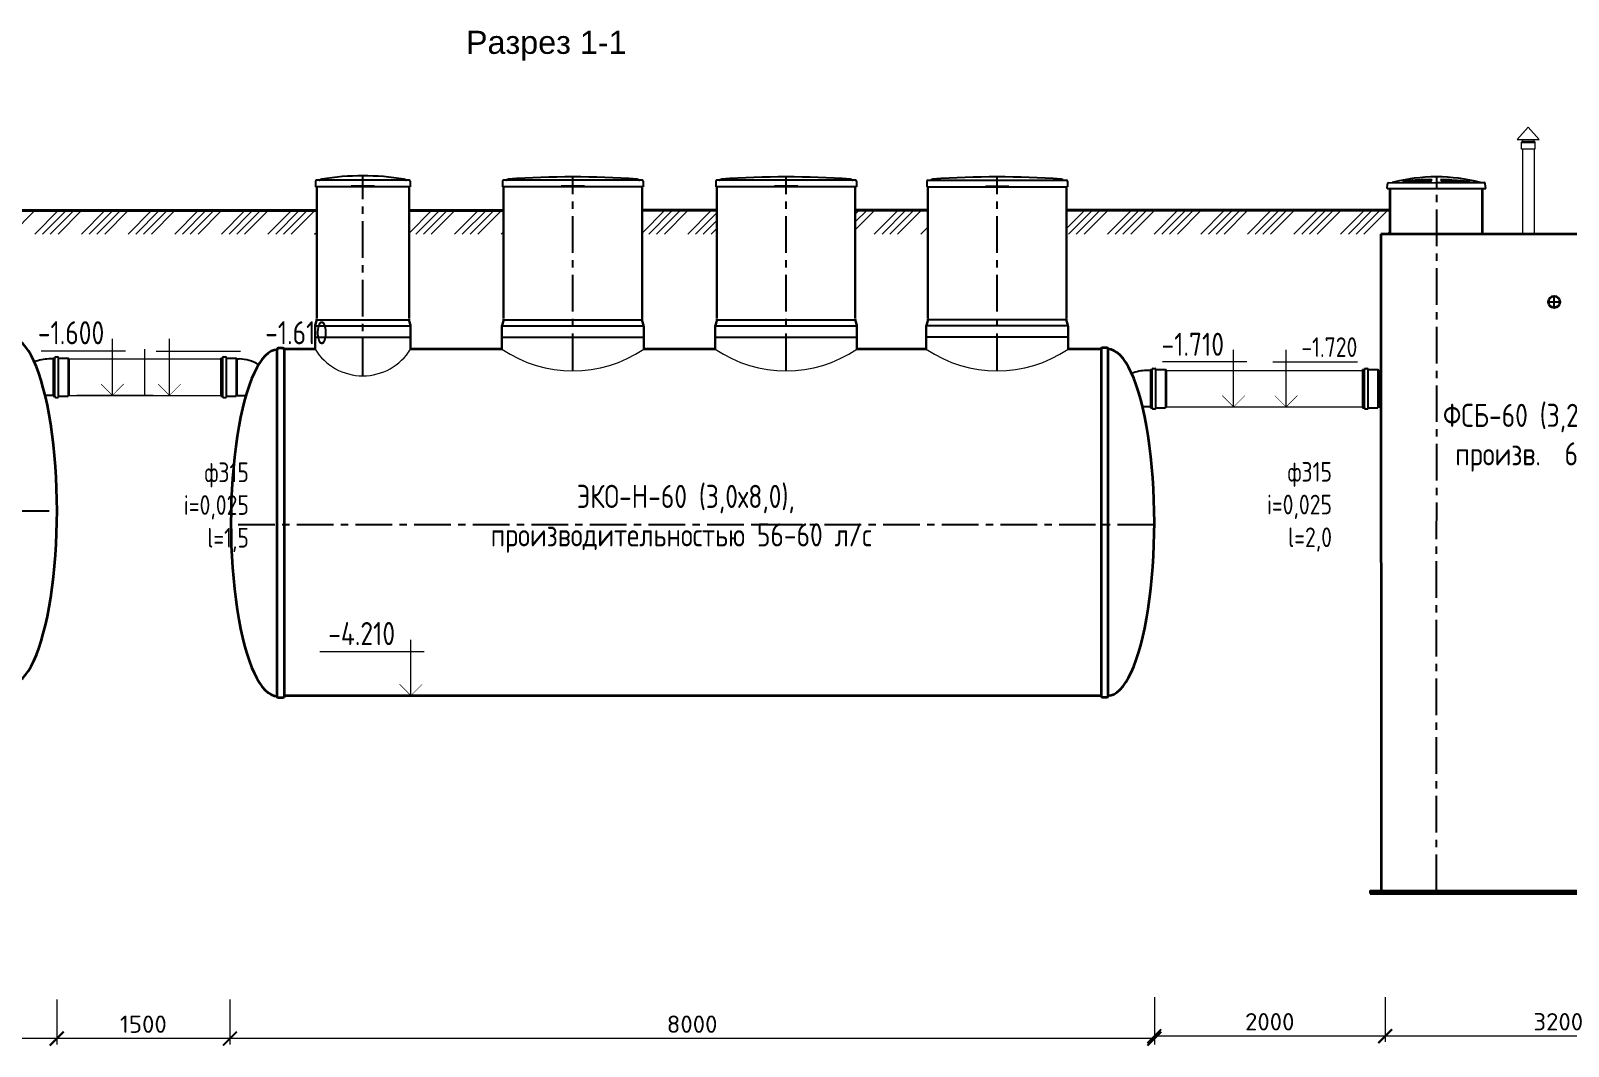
# Model space of a CAD drawing. Header units: millimetres. Extents: x 20530103 to 31271019, y 32092698 to 33532929.
# Drawn here: x 26707854 to 26721175, y 33090783 to 33099578 of the extents above; entities that cross this region are included whole.
import ezdxf

# ---------------------------------------------------------------- set-up
doc = ezdxf.new("R2010")
doc.units = ezdxf.units.MM
doc.linetypes.add('осевая', pattern=[50.8, 31.75, -6.35, 6.35, -6.35])
doc.layers.add('Mitat', color=1, linetype='Continuous')
doc.layers.add('Системный слой', color=7, linetype='Continuous')
doc.layers.add('эколайн', color=7, linetype='Continuous', lineweight=30)
doc.styles.add('ARTEM Arial', font='simplex.shx')
doc.styles.add('GOST 2.304', font='GOST.TTF')
doc.dimstyles.new('ARTEM', dxfattribs={"dimtxt": 70, "dimasz": 50, "dimexe": 35, "dimexo": 15, "dimgap": 10, "dimtad": 1, "dimdec": 0, "dimtxsty": 'ARTEM Arial', "dimcen": 2.5, "dimclrd": 7, "dimclre": 7, "dimclrt": 7, "dimadec": 0, "dimazin": 0, "dimtfac": 1, "dimtdec": 0, "dimtmove": 0, "dimatfit": 3, "dimfxl": 1, "dimlwd": 15, "dimlwe": 15, "dimarcsym": 0})

# ---------------------------------------------------------------- blocks, each defined once
blk = doc.blocks.new('_ArchTick')
at = {"color": 0, "linetype": 'ByBlock', "const_width": 0.15}
blk.add_lwpolyline([(-0.5, -0.5), (0.5, 0.5)], dxfattribs=at)
blk = doc.blocks.new('*D141')
at = {"color": 7, "lineweight": 15, "transparency": 16777216}
for p, q in [((26700079, 33091185), (26700079, 33090799)), ((26708079, 33091172), (26708079, 33090799)), ((26708079, 33090849), (26700079, 33090849))]:
    blk.add_line(p, q, dxfattribs=at)
at = {"color": 7, "lineweight": 15, "transparency": 16777216, "xscale": 120, "yscale": 120, "zscale": 120, "rotation": 180}
blk.add_blockref('_ArchTick', (26700079, 33090849), dxfattribs=at)
at = {"color": 7, "lineweight": 15, "transparency": 16777216, "xscale": 120, "yscale": 120, "zscale": 120}
blk.add_blockref('_ArchTick', (26708079, 33090849), dxfattribs=at)
at = {"color": 7, "lineweight": 20, "transparency": 16777216, "insert": (26704079, 33090974), "char_height": 150, "attachment_point": 5, "style": 'ARTEM Arial'}
blk.add_mtext('8000', dxfattribs=at)
blk = doc.blocks.new('*D142')
at = {"color": 7, "lineweight": 15, "transparency": 16777216}
for p, q in [((26708079, 33091187), (26708079, 33090799)), ((26709579, 33091187), (26709579, 33090799)), ((26709579, 33090849), (26708079, 33090849))]:
    blk.add_line(p, q, dxfattribs=at)
at = {"color": 7, "lineweight": 15, "transparency": 16777216, "xscale": 120, "yscale": 120, "zscale": 120, "rotation": 180}
blk.add_blockref('_ArchTick', (26708079, 33090849), dxfattribs=at)
at = {"color": 7, "lineweight": 15, "transparency": 16777216, "xscale": 120, "yscale": 120, "zscale": 120}
blk.add_blockref('_ArchTick', (26709579, 33090849), dxfattribs=at)
at = {"color": 7, "lineweight": 20, "transparency": 16777216, "insert": (26708829, 33090974), "char_height": 150, "attachment_point": 5, "style": 'ARTEM Arial'}
blk.add_mtext('1500', dxfattribs=at)
blk = doc.blocks.new('*D143')
at = {"color": 7, "lineweight": 15, "transparency": 16777216}
for p, q in [((26719589, 33091207), (26719589, 33090820)), ((26722589, 33091207), (26722589, 33090820)), ((26722589, 33090870), (26719589, 33090870))]:
    blk.add_line(p, q, dxfattribs=at)
at = {"color": 7, "lineweight": 15, "transparency": 16777216, "xscale": 120, "yscale": 120, "zscale": 120, "rotation": 180}
blk.add_blockref('_ArchTick', (26719589, 33090870), dxfattribs=at)
at = {"color": 7, "lineweight": 15, "transparency": 16777216, "xscale": 120, "yscale": 120, "zscale": 120}
blk.add_blockref('_ArchTick', (26722589, 33090870), dxfattribs=at)
at = {"color": 7, "lineweight": 20, "transparency": 16777216, "insert": (26721089, 33090995), "char_height": 150, "attachment_point": 5, "style": 'ARTEM Arial'}
blk.add_mtext('3200', dxfattribs=at)
blk = doc.blocks.new('*D144')
at = {"color": 7, "lineweight": 15, "transparency": 16777216}
for p, q in [((26717589, 33091207), (26717589, 33090820)), ((26719589, 33091207), (26719589, 33090820)), ((26719589, 33090870), (26717589, 33090870))]:
    blk.add_line(p, q, dxfattribs=at)
at = {"color": 7, "lineweight": 15, "transparency": 16777216, "xscale": 120, "yscale": 120, "zscale": 120, "rotation": 180}
blk.add_blockref('_ArchTick', (26717589, 33090870), dxfattribs=at)
at = {"color": 7, "lineweight": 15, "transparency": 16777216, "xscale": 120, "yscale": 120, "zscale": 120}
blk.add_blockref('_ArchTick', (26719589, 33090870), dxfattribs=at)
at = {"color": 7, "lineweight": 20, "transparency": 16777216, "insert": (26718589, 33090995), "char_height": 150, "attachment_point": 5, "style": 'ARTEM Arial'}
blk.add_mtext('2000', dxfattribs=at)
blk = doc.blocks.new('*D162')
at = {"color": 7, "lineweight": 15, "transparency": 16777216}
for p, q in [((26709579, 33091172), (26709579, 33090799)), ((26717589, 33091192), (26717589, 33090799)), ((26717589, 33090849), (26709579, 33090849))]:
    blk.add_line(p, q, dxfattribs=at)
at = {"color": 7, "lineweight": 15, "transparency": 16777216, "xscale": 120, "yscale": 120, "zscale": 120, "rotation": 180}
blk.add_blockref('_ArchTick', (26709579, 33090849), dxfattribs=at)
at = {"color": 7, "lineweight": 15, "transparency": 16777216, "xscale": 120, "yscale": 120, "zscale": 120}
blk.add_blockref('_ArchTick', (26717589, 33090849), dxfattribs=at)
at = {"color": 7, "lineweight": 20, "transparency": 16777216, "insert": (26713584, 33090974), "char_height": 150, "attachment_point": 5, "style": 'ARTEM Arial'}
blk.add_mtext('8000', dxfattribs=at)

msp = doc.modelspace()

# ---------------------------------------------------------------- linework, layer by layer
at = {"lineweight": 20}
for p, q in [((26720828.9309, 33098744.4615), (26720733.8398, 33098636.8848)), ((26720924.022, 33098636.8848), (26720828.9309, 33098744.4615)), ((26720733.8398, 33098636.8848), (26720778.9309, 33098636.8848)), ((26720733.8398, 33098636.8848), (26720924.022, 33098636.8848)), ((26720771.2309, 33098551.9862), (26720771.2309, 33098614.1483)), ((26720886.6309, 33098551.9862), (26720771.2309, 33098551.9862)), ((26720778.9309, 33098551.9862), (26720778.8708, 33097816.81)), ((26720778.9309, 33098618.5938), (26720778.9309, 33098636.8848)), ((26720878.9309, 33098618.5938), (26720878.9309, 33098636.8848)), ((26720878.9309, 33098636.8848), (26720924.022, 33098636.8848)), ((26720878.9309, 33098551.9862), (26720878.9309, 33097816.7977)), ((26720886.6309, 33098614.1483), (26720886.6309, 33098551.9862)), ((26707686.3959, 33097816.6726), (26707889.8761, 33098020.1528)), ((26707888.4514, 33097816.6726), (26708091.9316, 33098020.1528)), ((26707955.8034, 33097816.6726), (26708159.2836, 33098020.1528)), ((26708023.1553, 33097816.6726), (26708226.6355, 33098020.1528)), ((26708090.5074, 33097816.6726), (26708293.9876, 33098020.1528)), ((26708292.5629, 33097816.6726), (26708496.0432, 33098020.1528)), ((26708359.9149, 33097816.6726), (26708563.3951, 33098020.1528)), ((26708427.2668, 33097816.6726), (26708630.7471, 33098020.1528)), ((26708494.6189, 33097816.6726), (26708698.0992, 33098020.1528)), ((26708696.6745, 33097816.6726), (26708900.1547, 33098020.1528)), ((26708764.0264, 33097816.6726), (26708967.5066, 33098020.1528)), ((26708831.3784, 33097816.6726), (26709034.8586, 33098020.1528)), ((26708898.7305, 33097816.6726), (26709102.2107, 33098020.1528)), ((26709100.786, 33097816.6726), (26709304.2662, 33098020.1528)), ((26709168.1379, 33097816.6726), (26709371.6182, 33098020.1528)), ((26709235.4899, 33097816.6726), (26709438.9701, 33098020.1528)), ((26709302.842, 33097816.6726), (26709506.3222, 33098020.1528)), ((26709504.8975, 33097816.6726), (26709708.3777, 33098020.1528)), ((26709572.2495, 33097816.6726), (26709775.7297, 33098020.1528)), ((26709639.6014, 33097816.6726), (26709843.0816, 33098020.1528)), ((26709706.9535, 33097816.6726), (26709910.4337, 33098020.1528)), ((26709909.009, 33097816.6726), (26710112.4893, 33098020.1528)), ((26709976.361, 33097816.6726), (26710179.8412, 33098020.1528)), ((26710043.7129, 33097816.6726), (26710247.1932, 33098020.1528)), ((26710111.065, 33097816.6726), (26710314.5453, 33098020.1528)), ((26711131.0207, 33097826.3497), (26711327.0444, 33098022.3734)), ((26711188.6956, 33097816.6726), (26711394.3964, 33098022.3734)), ((26711256.0475, 33097816.6726), (26711461.7483, 33098022.3734)), ((26711323.3996, 33097816.6726), (26711529.1004, 33098022.3734)), ((26711525.4551, 33097816.6726), (26711731.1559, 33098022.3734)), ((26711592.8071, 33097816.6726), (26711798.5079, 33098022.3734)), ((26711660.159, 33097816.6726), (26711865.8598, 33098022.3734)), ((26711727.5111, 33097816.6726), (26711933.2119, 33098022.3734)), ((26713150.3574, 33097825.1287), (26713347.9904, 33098022.7617)), ((26713209.2532, 33097816.6726), (26713415.3423, 33098022.7617)), ((26713276.6051, 33097816.6726), (26713482.6943, 33098022.7617)), ((26713343.9572, 33097816.6726), (26713550.0464, 33098022.7617)), ((26713546.0128, 33097816.6726), (26713752.1019, 33098022.7617)), ((26713613.3647, 33097816.6726), (26713798.162, 33098001.4699)), ((26714998.1621, 33097854.4313), (26715166.8803, 33098023.1495)), ((26714998.1622, 33097921.7836), (26715099.5152, 33098023.1366)), ((26714998.1624, 33097989.1357), (26715032.1503, 33098023.1236)), ((26715162.4589, 33097816.6726), (26715368.9747, 33098023.1884)), ((26715229.8108, 33097816.6726), (26715436.3396, 33098023.2014)), ((26715297.1628, 33097816.6726), (26715503.7045, 33098023.2143)), ((26715364.5149, 33097816.6726), (26715571.0695, 33098023.2273)), ((26716826.9777, 33097864.7454), (26716985.7012, 33098023.4688)), ((26716845.7089, 33097816.1246), (26717053.0531, 33098023.4688)), ((26716913.0608, 33097816.1246), (26717120.4051, 33098023.4688)), ((26716980.4129, 33097816.1246), (26717187.7572, 33098023.4688)), ((26717182.4684, 33097816.1246), (26717389.8127, 33098023.4688)), ((26717249.8204, 33097816.1246), (26717457.1646, 33098023.4688)), ((26717317.1723, 33097816.1246), (26717524.5166, 33098023.4688)), ((26717384.5244, 33097816.1246), (26717591.8687, 33098023.4688)), ((26717586.58, 33097816.1246), (26717793.9242, 33098023.4688)), ((26717653.9319, 33097816.1246), (26717861.2762, 33098023.4688)), ((26717721.2839, 33097816.1246), (26717928.6281, 33098023.4688)), ((26717788.636, 33097816.1246), (26717995.9802, 33098023.4688)), ((26717990.6915, 33097816.1246), (26718198.0357, 33098023.4688)), ((26718058.0434, 33097816.1246), (26718265.3877, 33098023.4688)), ((26718125.3954, 33097816.1246), (26718332.7396, 33098023.4688)), ((26718192.7475, 33097816.1246), (26718400.0917, 33098023.4688)), ((26718394.803, 33097816.1246), (26718602.1473, 33098023.4688)), ((26718462.155, 33097816.1246), (26718669.4992, 33098023.4688)), ((26718529.5069, 33097816.1246), (26718736.8512, 33098023.4688)), ((26718596.859, 33097816.1246), (26718804.2033, 33098023.4688)), ((26718798.9145, 33097816.1246), (26719006.2588, 33098023.4688)), ((26718866.2665, 33097816.1246), (26719073.6107, 33098023.4688)), ((26718933.6184, 33097816.1246), (26719140.9627, 33098023.4688)), ((26719000.9705, 33097816.1246), (26719208.3148, 33098023.4688)), ((26719203.0261, 33097816.1246), (26719410.3703, 33098023.4688)), ((26719270.378, 33097816.1246), (26719477.7223, 33098023.4688)), ((26719337.73, 33097816.1246), (26719545.0742, 33098023.4688)), ((26719405.0821, 33097816.1246), (26719612.4263, 33098023.4688)), ((26713680.7167, 33097816.6726), (26713798.162, 33097934.1179)), ((26713748.0688, 33097816.6726), (26713798.162, 33097866.7658)), ((26715566.5704, 33097816.6726), (26715626.9777, 33097877.0799)), ((26710313.1206, 33097816.6726), (26710331.0207, 33097834.5728)), ((26711929.5667, 33097816.6726), (26711950.3574, 33097837.4633)), ((26719607.1376, 33097816.1246), (26719631.9772, 33097840.9642)), ((26708842.1249, 33096420.1528), (26708842.1249, 33096820.1528)), ((26708182.7912, 33096735.1528), (26709501.4586, 33096735.1528)), ((26717691.5889, 33096635.1528), (26719393.9741, 33096635.1528)), ((26708182.7912, 33096420.1528), (26709501.4586, 33096420.1528)), ((26717691.5889, 33096320.1528), (26719393.9741, 33096320.1528)), ((26710048.5927, 33093814.7964), (26710048.5927, 33095664.7964))]:
    msp.add_line(p, q, dxfattribs=at)
at = {"color": 7, "lineweight": 25}
for p, q in [((26720778.9309, 33098618.5938), (26720771.2309, 33098614.1483)), ((26720878.9309, 33098618.5938), (26720886.6309, 33098614.1483)), ((26708046.3456, 33096735.1528), (26708010.1406, 33096735.1528)), ((26708046.3456, 33096742.8528), (26708046.3456, 33096412.4528)), ((26708046.3456, 33096742.8528), (26708061.3456, 33096742.8528)), ((26708061.3456, 33096410.8528), (26708061.3456, 33096744.4528)), ((26708070.0456, 33096753.1528), (26708085.3456, 33096753.1528)), ((26708094.0456, 33096410.8528), (26708094.0456, 33096744.4528)), ((26708094.0456, 33096742.8528), (26708178.3456, 33096742.8528)), ((26708182.7912, 33096735.1528), (26708178.3456, 33096742.8528)), ((26709501.4586, 33096742.8528), (26709501.4586, 33096412.4528)), ((26709501.4586, 33096742.8528), (26709516.4586, 33096742.8528)), ((26709516.4586, 33096410.8528), (26709516.4586, 33096744.4528)), ((26709525.1586, 33096753.1528), (26709540.4586, 33096753.1528)), ((26709549.1586, 33096410.8528), (26709549.1586, 33096744.4528)), ((26709549.1586, 33096742.8528), (26709633.4586, 33096742.8528)), ((26709637.9042, 33096735.1528), (26709633.4586, 33096742.8528)), ((26709637.9042, 33096735.1528), (26709660.4042, 33096735.1528)), ((26717555.1433, 33096635.1528), (26717518.9382, 33096635.1528)), ((26717555.1433, 33096642.8528), (26717555.1433, 33096312.4528)), ((26717555.1433, 33096642.8528), (26717570.1433, 33096642.8528)), ((26717570.1433, 33096310.8528), (26717570.1433, 33096644.4528)), ((26717578.8433, 33096653.1528), (26717594.1433, 33096653.1528)), ((26717602.8433, 33096310.8528), (26717602.8433, 33096644.4528)), ((26717602.8433, 33096642.8528), (26717687.1433, 33096642.8528)), ((26717691.5889, 33096635.1528), (26717687.1433, 33096642.8528)), ((26719393.9741, 33096642.8414), (26719393.9741, 33096312.4414)), ((26719393.9741, 33096642.8414), (26719408.9741, 33096642.8414)), ((26719408.9741, 33096310.8414), (26719408.9741, 33096644.4414)), ((26719417.6741, 33096653.1414), (26719432.9741, 33096653.1414)), ((26719441.6741, 33096310.8414), (26719441.6741, 33096644.4414)), ((26719441.6741, 33096642.8414), (26719525.9741, 33096642.8414)), ((26719530.4197, 33096635.1414), (26719525.9741, 33096642.8414)), ((26719530.4197, 33096635.1414), (26719552.9197, 33096635.1414)), ((26708046.3456, 33096420.1528), (26707978.5338, 33096420.1528)), ((26708046.3456, 33096412.4528), (26708061.3456, 33096412.4528)), ((26708070.0456, 33096402.1528), (26708085.3456, 33096402.1528)), ((26708094.0456, 33096412.4528), (26708178.3456, 33096412.4528)), ((26708182.7912, 33096420.1528), (26708178.3456, 33096412.4528)), ((26709501.4586, 33096412.4528), (26709516.4586, 33096412.4528)), ((26709525.1586, 33096402.1528), (26709540.4586, 33096402.1528)), ((26709549.1586, 33096412.4528), (26709633.4586, 33096412.4528)), ((26709637.9042, 33096420.1528), (26709633.4586, 33096412.4528)), ((26709637.9042, 33096420.1528), (26709716.3053, 33096420.1528)), ((26717555.1433, 33096320.1528), (26717487.3314, 33096320.1528)), ((26717555.1433, 33096312.4528), (26717570.1433, 33096312.4528)), ((26717578.8433, 33096302.1528), (26717594.1433, 33096302.1528)), ((26717602.8433, 33096312.4528), (26717687.1433, 33096312.4528)), ((26717691.5889, 33096320.1528), (26717687.1433, 33096312.4528)), ((26719393.9741, 33096312.4414), (26719408.9741, 33096312.4414)), ((26719417.6741, 33096302.1414), (26719432.9741, 33096302.1414)), ((26719441.6741, 33096312.4414), (26719525.9741, 33096312.4414)), ((26719530.4197, 33096320.1414), (26719525.9741, 33096312.4414)), ((26719530.4197, 33096320.1414), (26719552.0401, 33096320.1414))]:
    msp.add_line(p, q, dxfattribs=at)
at = {"color": 1, "linetype": 'осевая', "lineweight": 25, "ltscale": 10}
for p, q in [((26710731.0207, 33096594.8198), (26710731.0207, 33098321.413)), ((26712550.3574, 33096637.799), (26712550.3574, 33098312.5522)), ((26714398.162, 33096637.799), (26714398.162, 33098312.5522)), ((26716226.9777, 33096637.799), (26716226.9777, 33098312.5522)), ((26720034.6375, 33092125.5096), (26720035.8544, 33098312.4204)), ((26721003.4524, 33097229.0837), (26721103.4524, 33097229.0837)), ((26721053.4524, 33097179.0837), (26721053.4524, 33097279.0837)), ((26700076.4617, 33095420.1528), (26708076.4617, 33095420.1528)), ((26717588.5927, 33095300.1544), (26709588.5927, 33095300.1544))]:
    msp.add_line(p, q, dxfattribs=at)
at = {"lineweight": 30}
for p, q in [((26710331.0207, 33098225.5092), (26710331.0207, 33097085.2594)), ((26711131.0207, 33098225.5092), (26711131.0207, 33097085.2594)), ((26711950.3574, 33098225.5092), (26711950.3574, 33097085.2594)), ((26713150.3574, 33098225.5092), (26713150.3574, 33097076.3987)), ((26713798.162, 33098225.5092), (26713798.162, 33097085.2594)), ((26714998.162, 33098225.5092), (26714998.162, 33097085.2594)), ((26715626.9777, 33098225.5092), (26715626.9777, 33097085.2594)), ((26716826.9777, 33098225.5092), (26716826.9777, 33097085.2594)), ((26710318.3488, 33097029.17), (26710329.6927, 33097066.3323)), ((26711143.6927, 33097029.17), (26711132.3488, 33097066.3323)), ((26711937.6854, 33097029.17), (26711949.0293, 33097066.3323)), ((26713163.0293, 33097029.17), (26713151.6854, 33097066.3323)), ((26713785.49, 33097029.17), (26713796.8339, 33097066.3323)), ((26715010.8339, 33097029.17), (26714999.49, 33097066.3323)), ((26715614.3058, 33097029.17), (26715625.6497, 33097066.3323)), ((26716839.6497, 33097029.17), (26716828.3058, 33097066.3323)), ((26710317.0207, 33097016.6629), (26710317.0207, 33096820.1528)), ((26711145.0207, 33097016.6629), (26711145.0207, 33096820.1528)), ((26711936.3574, 33097016.6629), (26711936.3574, 33096820.1528)), ((26713164.3574, 33097016.6629), (26713164.3574, 33096820.1528)), ((26713784.162, 33097016.6629), (26713784.162, 33096820.1528)), ((26715012.162, 33097016.6629), (26715012.162, 33096820.1528)), ((26715612.9777, 33097016.6629), (26715612.9777, 33096820.1528)), ((26716840.9777, 33097016.6629), (26716840.9777, 33096820.1528))]:
    msp.add_line(p, q, dxfattribs=at)
at = {"lineweight": 35}
for p, q in [((26719631.9772, 33097816.1246), (26719631.9771, 33098211.9679)), ((26720432.8945, 33097816.6577), (26720432.8945, 33098211.9679)), ((26722553.3846, 33097816.6726), (26719552.6774, 33097816.1097)), ((26719552.6774, 33097816.1097), (26719553.8449, 33092125.5092)), ((26720252.7067, 33092125.5241), (26721752.7067, 33092125.5241))]:
    msp.add_line(p, q, dxfattribs=at)
at = {"lineweight": 40}
for p, q in [((26710331.0207, 33098020.1528), (26707317.1061, 33098020.1528)), ((26711131.0207, 33098022.3734), (26711950.3574, 33098022.3734)), ((26713150.3579, 33098022.7617), (26713798.1625, 33098022.7617)), ((26714998.1624, 33098023.1171), (26715626.9777, 33098023.238)), ((26716826.9781, 33098023.4688), (26719631.9753, 33098024.0082))]:
    msp.add_line(p, q, dxfattribs=at)
at = {"lineweight": 25}
for p, q in [((26710330.6879, 33097073.0853), (26711131.3535, 33097073.0853)), ((26711950.0246, 33097073.0853), (26713150.6902, 33097073.0853)), ((26713797.8292, 33097073.0853), (26714998.4948, 33097073.0853)), ((26716827.3105, 33097073.0853), (26715626.6449, 33097073.0853)), ((26710317.3535, 33097022.4171), (26711144.6879, 33097022.4171)), ((26711936.6902, 33097022.4171), (26713164.0246, 33097022.4171)), ((26713784.4948, 33097022.4171), (26715011.8292, 33097022.4171)), ((26716840.6449, 33097022.4171), (26715613.3105, 33097022.4171)), ((26710317.0207, 33096923.6629), (26711145.0207, 33096923.6629)), ((26711936.3574, 33096923.6629), (26713164.3574, 33096923.6629)), ((26713784.162, 33096923.6629), (26715012.162, 33096923.6629)), ((26716840.9777, 33096923.6629), (26715612.9777, 33096923.6629))]:
    msp.add_line(p, q, dxfattribs=at)
at = {"lineweight": 35}
for points in [[(26709998.5927, 33096829.798, 0.4142135624), (26709988.5927, 33096819.798), (26709988.5927, 33096814.7964)], [(26710048.5927, 33096814.798), (26710048.5927, 33096819.798, 0.4142135624), (26710038.5927, 33096829.798), (26709998.5927, 33096829.798)], [(26717128.5848, 33096820.1544), (26717128.5848, 33096825.1544, -0.4142135624), (26717138.5848, 33096835.1544), (26717178.5848, 33096835.1544)], [(26717178.5848, 33096835.1544, -0.4142135624), (26717188.5848, 33096825.1544), (26717188.5848, 33096820.1528)], [(26709998.5927, 33093799.7948, -0.4142135624), (26709988.5927, 33093809.7948), (26709988.5927, 33093814.7964)], [(26710048.5927, 33093814.7948), (26710048.5927, 33093809.7948, -0.4142135624), (26710038.5927, 33093799.7948), (26709998.5927, 33093799.7948)], [(26717128.5848, 33093820.1512), (26717128.5848, 33093815.1512, 0.4142135624), (26717138.5848, 33093805.1512), (26717178.5848, 33093805.1512)], [(26717178.5848, 33093805.1512, 0.4142135624), (26717188.5848, 33093815.1512), (26717188.5848, 33093820.1528)]]:
    msp.add_lwpolyline(points, format="xyb", dxfattribs=at)
for points in [[(26709988.5927, 33093814.7964), (26709988.5927, 33096814.7964)], [(26710317.0207, 33096820.1528), (26710048.5864, 33096820.1528)], [(26710048.5927, 33096814.7964), (26710048.5927, 33093814.7964)], [(26711936.3574, 33096820.1528), (26711145.0207, 33096820.1528)], [(26713784.162, 33096820.1528), (26713164.3574, 33096820.1528)], [(26715612.9777, 33096820.1528), (26715012.162, 33096820.1528)], [(26717128.5848, 33096820.1528), (26716840.9777, 33096820.1528)], [(26717128.5848, 33096820.1528), (26717128.5848, 33093820.1528)], [(26717188.5848, 33093820.1528), (26717188.5848, 33096820.1528)], [(26710048.5927, 33093820.1528), (26717128.5848, 33093820.1528)]]:
    msp.add_lwpolyline(points, dxfattribs=at)
msp.add_lwpolyline([(26719457.9681, 33092105.5241), (26722648.9368, 33092105.5241), (26722648.9368, 33092125.5114), (26719457.9681, 33092125.5092)], close=True, dxfattribs=at)
msp.add_circle((26721053.4524, 33097229.0837), 50, dxfattribs=at)
at = {"color": 7, "lineweight": 25}
for centre, radius, start, end in [((26710353.0184, 33098298.709), 14.8378, 270.00090244, 300.58038667), ((26710382.2181, 33098260.9554), 33.0566, 102.60850984, 130.91712828), ((26710731.0207, 33096059.8412), 2261.5718, 80.94277587, 99.05722413), ((26711079.8234, 33098260.9554), 33.0566, 49.08287172, 77.39149016), ((26711109.023, 33098298.709), 14.8378, 239.41961333, 269.99909756), ((26711972.355, 33098298.709), 14.8378, 270.00090244, 300.58038667), ((26712001.5547, 33098260.9554), 33.0566, 102.60850984, 130.91712828), ((26712550.3574, 33090309.1338), 8003.4184, 86.01630263, 93.98369737), ((26713099.16, 33098260.9554), 33.0566, 49.08287172, 77.39149016), ((26713128.3597, 33098298.709), 14.8378, 239.41961333, 269.99909756), ((26713820.1596, 33098298.709), 14.8378, 270.00090244, 300.58038667), ((26713849.3593, 33098260.9554), 33.0566, 102.60850984, 130.91712828), ((26714398.162, 33090309.1338), 8003.4184, 86.01630263, 93.98369737), ((26714946.9646, 33098260.9554), 33.0566, 49.08287172, 77.39149016), ((26714976.1643, 33098298.709), 14.8378, 239.41961333, 269.99909756), ((26715648.9754, 33098298.709), 14.8378, 270.00090244, 300.58038667), ((26715678.1751, 33098260.9554), 33.0566, 102.60850984, 130.91712828), ((26716226.9777, 33090309.1338), 8003.4184, 86.01630263, 93.98369737), ((26716775.7804, 33098260.9554), 33.0566, 49.08287172, 77.39149016), ((26716804.9801, 33098298.709), 14.8378, 239.41961333, 269.99909756), ((26708010.1406, 33096420.1528), 315, 90, 113.50776372), ((26708070.0456, 33096744.4528), 8.7, 90, 180), ((26708085.3456, 33096744.4528), 8.7, 0, 90), ((26709525.1586, 33096744.4528), 8.7, 90, 180), ((26709540.4586, 33096744.4528), 8.7, 0, 90), ((26709660.4042, 33096420.1528), 315, 58.55217909, 90), ((26717518.9382, 33096320.1528), 315, 90, 113.50776372), ((26717578.8433, 33096644.4528), 8.7, 90, 180), ((26717594.1433, 33096644.4528), 8.7, 0, 90), ((26719417.6741, 33096644.4414), 8.7, 90, 180), ((26719432.9741, 33096644.4414), 8.7, 0, 90), ((26708070.0456, 33096410.8528), 8.7, 180, 270), ((26708085.3456, 33096410.8528), 8.7, 270, 0), ((26709525.1586, 33096410.8528), 8.7, 180, 270), ((26709540.4586, 33096410.8528), 8.7, 270, 0), ((26717578.8433, 33096310.8528), 8.7, 180, 270), ((26717594.1433, 33096310.8528), 8.7, 270, 0), ((26719417.6741, 33096310.8414), 8.7, 180, 270), ((26719432.9741, 33096310.8414), 8.7, 270, 0)]:
    msp.add_arc(centre, radius, start, end, dxfattribs=at)
at = {"lineweight": 30}
for centre, start, end in [((26710261.0207, 33097079.903), 348.82142952, 0), ((26711201.0207, 33097079.903), 180, 191.17857048), ((26711880.3574, 33097079.903), 348.82142952, 0), ((26713220.3574, 33097079.903), 180, 191.17857048), ((26713728.162, 33097079.903), 348.82142952, 0), ((26715068.162, 33097079.903), 180, 191.17857048), ((26715556.9777, 33097079.903), 348.82142952, 0), ((26716896.9777, 33097079.903), 180, 191.17857048), ((26710387.0207, 33097015.5993), 168.82142952, 180), ((26711075.0207, 33097015.5993), 0, 11.17857048), ((26712006.3574, 33097015.5993), 168.82142952, 180), ((26713094.3574, 33097015.5993), 0, 11.17857048), ((26713854.162, 33097015.5993), 168.82142952, 180), ((26714942.162, 33097015.5993), 0, 11.17857048), ((26715682.9777, 33097015.5993), 168.82142952, 180), ((26716770.9777, 33097015.5993), 0, 11.17857048)]:
    msp.add_arc(centre, 70, start, end, dxfattribs=at)
at = {"lineweight": 20}
for centre, radius, start, end in [((26710731.0207, 33097076.2946), 486.8312, 211.74507398, 328.25492602), ((26712550.3574, 33097730.4943), 1098.0518, 236.00143224, 303.99856776), ((26714398.162, 33097730.4943), 1098.0518, 236.00143224, 303.99856776), ((26716226.9777, 33097730.4943), 1098.0518, 236.00143224, 303.99856776)]:
    msp.add_arc(centre, radius, start, end, dxfattribs=at)
at = {"lineweight": 35}
for centre, ratio, start_param, end_param in [((26707678.7132, 33095420.1528), 0.2681676507, 3.1415926536, 6.2831853072), ((26709988.5927, 33095314.7964), 0.2669997379, 0, 3.1415926536), ((26717188.5848, 33095320.1528), 0.2672070516, 3.1415926536, 6.2831853072)]:
    msp.add_ellipse(centre, major_axis=(0, 1500), ratio=ratio, start_param=start_param, end_param=end_param, dxfattribs=at)
at = {"layer": 'Mitat', "color": 7, "lineweight": 25}
for p, q in [((26720771.2309, 33098614.1483), (26720886.6309, 33098614.1483)), ((26720778.9309, 33098618.5938), (26720878.9309, 33098618.5938)), ((26708178.3456, 33096742.8528), (26708178.3456, 33096412.4528)), ((26708182.7912, 33096735.1528), (26708182.7912, 33096420.1528)), ((26709633.4586, 33096742.8528), (26709633.4586, 33096412.4528)), ((26709637.9042, 33096735.1528), (26709637.9042, 33096420.1528)), ((26717687.1433, 33096642.8528), (26717687.1433, 33096312.4528)), ((26717691.5889, 33096635.1528), (26717691.5889, 33096320.1528)), ((26719525.9741, 33096642.8414), (26719525.9741, 33096312.4414)), ((26719530.4197, 33096635.1414), (26719530.4197, 33096320.1414))]:
    msp.add_line(p, q, dxfattribs=at)
at = {"layer": 'Системный слой', "color": 7, "lineweight": 25}
for p, q in [((26710321.6732, 33098274.9685), (26710321.6732, 33098225.5092)), ((26711131.4656, 33098283.8712), (26710330.5759, 33098283.8712)), ((26711140.3682, 33098274.9685), (26711140.3682, 33098225.5092)), ((26711941.0098, 33098274.9685), (26711941.0098, 33098225.5092)), ((26713150.8022, 33098283.8712), (26711949.9125, 33098283.8712)), ((26713159.7049, 33098274.9685), (26713159.7049, 33098225.5092)), ((26713788.8144, 33098274.9685), (26713788.8144, 33098225.5092)), ((26714998.6068, 33098283.8712), (26713797.7171, 33098283.8712)), ((26715007.5095, 33098274.9685), (26715007.5095, 33098225.5092)), ((26715617.6302, 33098274.9685), (26715617.6302, 33098225.5092)), ((26715626.5329, 33098283.8712), (26716827.4226, 33098283.8712)), ((26716836.3253, 33098274.9685), (26716836.3253, 33098225.5092)), ((26719619.0578, 33098261.9368), (26720032.8945, 33098262.4223)), ((26719972.4103, 33098271.7548), (26719745.335, 33098271.7548)), ((26720032.8945, 33098262.4223), (26720446.7312, 33098262.4223)), ((26720320.4549, 33098271.7548), (26720093.3796, 33098271.7548)), ((26710629.4048, 33098225.5092), (26710321.6732, 33098225.5092)), ((26710629.4048, 33098233.4227), (26710629.4048, 33098225.5092)), ((26710633.6793, 33098233.4227), (26710629.4048, 33098233.4227)), ((26710633.6793, 33098225.5092), (26710629.4048, 33098225.5092)), ((26711140.3682, 33098225.5092), (26710632.6367, 33098225.5092)), ((26710633.6793, 33098233.4227), (26710633.6793, 33098225.5092)), ((26710658.3723, 33098233.4227), (26710633.6793, 33098233.4227)), ((26710658.3723, 33098225.5092), (26710633.6793, 33098225.5092)), ((26710721.1289, 33098233.4227), (26710658.3723, 33098233.4227)), ((26710721.1289, 33098225.5092), (26710658.3723, 33098225.5092)), ((26710721.1289, 33098233.4227), (26710721.1289, 33098225.5092)), ((26710740.9126, 33098225.5092), (26710721.1289, 33098225.5092)), ((26710740.9126, 33098233.4227), (26710740.9126, 33098225.5092)), ((26710803.6691, 33098233.4227), (26710740.9126, 33098233.4227)), ((26710803.6691, 33098225.5092), (26710740.9126, 33098225.5092)), ((26710828.3621, 33098233.4227), (26710803.6691, 33098233.4227)), ((26710828.3621, 33098225.5092), (26710803.6691, 33098225.5092)), ((26710832.6367, 33098233.4227), (26710828.3621, 33098233.4227)), ((26710828.3621, 33098233.4227), (26710828.3621, 33098225.5092)), ((26710832.6367, 33098225.5092), (26710828.3621, 33098225.5092)), ((26710832.6367, 33098233.4227), (26710832.6367, 33098225.5092)), ((26712448.7414, 33098225.5092), (26711941.0098, 33098225.5092)), ((26712448.7414, 33098233.4227), (26712448.7414, 33098225.5092)), ((26712453.016, 33098233.4227), (26712448.7414, 33098233.4227)), ((26712453.016, 33098225.5092), (26712448.7414, 33098225.5092)), ((26712453.016, 33098233.4227), (26712453.016, 33098225.5092)), ((26712477.709, 33098233.4227), (26712453.016, 33098233.4227)), ((26712477.709, 33098225.5092), (26712453.016, 33098225.5092)), ((26712540.4655, 33098233.4227), (26712477.709, 33098233.4227)), ((26712540.4655, 33098225.5092), (26712477.709, 33098225.5092)), ((26712540.4655, 33098233.4227), (26712540.4655, 33098225.5092)), ((26712560.2492, 33098225.5092), (26712540.4655, 33098225.5092)), ((26712560.2492, 33098233.4227), (26712560.2492, 33098225.5092)), ((26712623.0058, 33098233.4227), (26712560.2492, 33098233.4227)), ((26712623.0058, 33098225.5092), (26712560.2492, 33098225.5092)), ((26712647.6988, 33098233.4227), (26712623.0058, 33098233.4227)), ((26712647.6988, 33098225.5092), (26712623.0058, 33098225.5092)), ((26712651.9733, 33098233.4227), (26712647.6988, 33098233.4227)), ((26712647.6988, 33098233.4227), (26712647.6988, 33098225.5092)), ((26712651.9733, 33098225.5092), (26712647.6988, 33098225.5092)), ((26712651.9733, 33098233.4227), (26712651.9733, 33098225.5092)), ((26713159.7049, 33098225.5092), (26712651.9733, 33098225.5092)), ((26714296.546, 33098225.5092), (26713788.8144, 33098225.5092)), ((26714296.546, 33098233.4227), (26714296.546, 33098225.5092)), ((26714300.8206, 33098233.4227), (26714296.546, 33098233.4227)), ((26714300.8206, 33098225.5092), (26714296.546, 33098225.5092)), ((26714300.8206, 33098233.4227), (26714300.8206, 33098225.5092)), ((26714325.5136, 33098233.4227), (26714300.8206, 33098233.4227)), ((26714325.5136, 33098225.5092), (26714300.8206, 33098225.5092)), ((26714388.2701, 33098233.4227), (26714325.5136, 33098233.4227)), ((26714388.2701, 33098225.5092), (26714325.5136, 33098225.5092)), ((26714388.2701, 33098233.4227), (26714388.2701, 33098225.5092)), ((26714408.0538, 33098225.5092), (26714388.2701, 33098225.5092)), ((26714408.0538, 33098233.4227), (26714408.0538, 33098225.5092)), ((26714470.8104, 33098233.4227), (26714408.0538, 33098233.4227)), ((26714470.8104, 33098225.5092), (26714408.0538, 33098225.5092)), ((26714495.5034, 33098233.4227), (26714470.8104, 33098233.4227)), ((26714495.5034, 33098225.5092), (26714470.8104, 33098225.5092)), ((26714499.7779, 33098233.4227), (26714495.5034, 33098233.4227)), ((26714495.5034, 33098233.4227), (26714495.5034, 33098225.5092)), ((26714499.7779, 33098225.5092), (26714495.5034, 33098225.5092)), ((26714499.7779, 33098233.4227), (26714499.7779, 33098225.5092)), ((26715007.5095, 33098225.5092), (26714499.7779, 33098225.5092)), ((26715617.6302, 33098225.5092), (26716125.3618, 33098225.5092)), ((26716125.3618, 33098233.4227), (26716129.6363, 33098233.4227)), ((26716125.3618, 33098233.4227), (26716125.3618, 33098225.5092)), ((26716125.3618, 33098225.5092), (26716129.6363, 33098225.5092)), ((26716129.6363, 33098233.4227), (26716154.3293, 33098233.4227)), ((26716129.6363, 33098233.4227), (26716129.6363, 33098225.5092)), ((26716129.6363, 33098225.5092), (26716154.3293, 33098225.5092)), ((26716154.3293, 33098233.4227), (26716217.0859, 33098233.4227)), ((26716154.3293, 33098225.5092), (26716217.0859, 33098225.5092)), ((26716217.0859, 33098233.4227), (26716217.0859, 33098225.5092)), ((26716217.0859, 33098225.5092), (26716236.8696, 33098225.5092)), ((26716236.8696, 33098233.4227), (26716236.8696, 33098225.5092)), ((26716236.8696, 33098233.4227), (26716299.6261, 33098233.4227)), ((26716236.8696, 33098225.5092), (26716299.6261, 33098225.5092)), ((26716299.6261, 33098233.4227), (26716324.3192, 33098233.4227)), ((26716299.6261, 33098225.5092), (26716324.3192, 33098225.5092)), ((26716324.3192, 33098233.4227), (26716324.3192, 33098225.5092)), ((26716324.3192, 33098233.4227), (26716328.5937, 33098233.4227)), ((26716324.3192, 33098225.5092), (26716328.5937, 33098225.5092)), ((26716328.5937, 33098233.4227), (26716328.5937, 33098225.5092)), ((26716328.5937, 33098225.5092), (26716836.3253, 33098225.5092)), ((26719605.52, 33098211.9368), (26719609.0958, 33098252.8084)), ((26719605.52, 33098211.9368), (26720032.8945, 33098212.4223)), ((26720032.8945, 33098212.4223), (26720460.2689, 33098211.9368)), ((26720460.2689, 33098212.4223), (26720456.6931, 33098253.2938))]:
    msp.add_line(p, q, dxfattribs=at)
for centre, radius, start, end in [((26710330.5759, 33098274.9685), 8.9027, 90, 180), ((26711131.4656, 33098274.9685), 8.9027, 0, 90), ((26711949.9125, 33098274.9685), 8.9027, 90, 180), ((26713150.8022, 33098274.9685), 8.9027, 0, 90), ((26713797.7171, 33098274.9685), 8.9027, 90, 180), ((26714998.6068, 33098274.9685), 8.9027, 0, 90), ((26715626.5329, 33098274.9685), 8.9027, 90, 180), ((26716827.4226, 33098274.9685), 8.9027, 0, 90), ((26719619.0578, 33098251.9368), 10, 90, 174.9999999), ((26720033.4353, 33096824.675), 1487.7474, 75.10356516, 104.89643484), ((26719972.3289, 33098294.4131), 22.6584, 270.20593513, 345.2088432), ((26720093.4611, 33098294.4131), 22.6584, 194.7911568, 269.79406487), ((26720446.7312, 33098252.4223), 10, 5.0000001, 90)]:
    msp.add_arc(centre, radius, start, end, dxfattribs=at)
for start_param, end_param in [(-1.5443622625, -1.5187311118), (-1.6228615418, -1.5972303911)]:
    msp.add_ellipse((26720032.895, 33096166.6044), major_axis=(-2259.0001, 0), ratio=0.9396926208, start_param=start_param, end_param=end_param, dxfattribs=at)
for points, knots in [([(26719915.3328, 33098286.4936), (26719906.509, 33098286.0615), (26719891.1003, 33098285.2213), (26719873.509, 33098284.0903), (26719858.2885, 33098283.0266), (26719845.5072, 33098282.0625), (26719832.9313, 33098281.0277), (26719824.8669, 33098280.3318), (26719819.0575, 33098279.8154), (26719813.3815, 33098279.2966), (26719807.8844, 33098278.7804), (26719802.5693, 33098278.2683), (26719797.5297, 33098277.7709), (26719792.7239, 33098277.2856), (26719788.2032, 33098276.8193), (26719783.9255, 33098276.3692), (26719779.9419, 33098275.942), (26719776.1598, 33098275.5292), (26719772.6052, 33098275.1345), (26719769.2579, 33098274.7567), (26719766.2139, 33098274.4078), (26719763.4232, 33098274.0832), (26719760.9354, 33098273.7897), (26719758.702, 33098273.5228), (26719756.7723, 33098273.2892), (26719755.0502, 33098273.0782), (26719753.5388, 33098272.8908), (26719752.1982, 33098272.7226), (26719751.0823, 33098272.5809), (26719750.141, 33098272.4599), (26719749.3801, 33098272.3609), (26719748.7524, 33098272.2784), (26719748.2628, 33098272.2132), (26719747.8554, 33098272.1584), (26719747.512, 33098272.1118), (26719747.208, 33098272.07), (26719746.9521, 33098272.0344), (26719746.7326, 33098272.0034), (26719746.5493, 33098271.9773), (26719746.3424, 33098271.9475), (26719746.1594, 33098271.9205), (26719745.9949, 33098271.8957), (26719745.8718, 33098271.8768), (26719745.7726, 33098271.8612), (26719745.6914, 33098271.8481), (26719745.6266, 33098271.8374), (26719745.5594, 33098271.8261), (26719745.4933, 33098271.8145), (26719745.4368, 33098271.804), (26719745.3843, 33098271.7937), (26719745.333, 33098271.7826), (26719745.2903, 33098271.7714), (26719745.2709, 33098271.762), (26719745.2837, 33098271.7561), (26719745.3143, 33098271.7548), (26719745.335, 33098271.7548)], [0, 0, 0, 0, 8.4905695969, 14.8157009333, 16.9144847187, 23.1340576947, 27.1222010157, 29.0419956937, 30.9199254009, 32.7356627457, 34.5313415046, 36.2414342646, 37.8861135141, 39.4200463625, 40.9084750932, 42.2814056944, 43.5837529801, 44.7904978886, 45.9713003543, 47.0558703602, 48.0699333312, 48.9668500539, 49.818162945, 50.5500268055, 51.2088700376, 51.7687749444, 52.3022872438, 52.7569701418, 53.1585160637, 53.4774578404, 53.7669293022, 53.9915934839, 54.1796537148, 54.3263311653, 54.4665015193, 54.5878126027, 54.6971361994, 54.788021687, 54.8725920496, 54.9429839175, 55.0758673169, 55.1419207541, 55.2035091704, 55.2819042792, 55.3200793335, 55.3595913676, 55.413309431, 55.4661591766, 55.5177290408, 55.5661299207, 55.630229632, 55.7149079337, 55.8083013313, 55.9048158905, 56, 56, 56, 56]), ([(26719973.1874, 33098288.6285), (26719974.3163, 33098288.6566), (26719975.8291, 33098288.6913), (26719977.8866, 33098288.7333), (26719979.0014, 33098288.7542), (26719980.2826, 33098288.7763), (26719981.1798, 33098288.7905), (26719982.2273, 33098288.8055), (26719983.073, 33098288.8165), (26719984.0497, 33098288.8277), (26719985.1331, 33098288.8381), (26719986.153, 33098288.8456), (26719987.1022, 33098288.8501), (26719987.8531, 33098288.8521), (26719988.5422, 33098288.8523), (26719989.2696, 33098288.8507), (26719989.9545, 33098288.8471), (26719990.543, 33098288.8416), (26719991.0809, 33098288.835), (26719991.6244, 33098288.826), (26719992.2408, 33098288.8118), (26719992.74, 33098288.7956), (26719993.1207, 33098288.779), (26719993.384, 33098288.7647), (26719993.6334, 33098288.748), (26719993.8842, 33098288.7258), (26719994.1668, 33098288.6872), (26719994.2453, 33098288.6528), (26719994.2365, 33098288.6285)], [0, 0, 0, 0, 2.9513272764, 3.9424803671, 5.4361728267, 5.9343134456, 7.4227758384, 7.9145534929, 8.8910107768, 9.8520121249, 10.7968724946, 12.188090515, 13.0935219556, 13.97038052, 14.8125321522, 15.6188044169, 16.773919248, 17.6324604231, 18.2350171382, 19.3170583238, 20.4081033063, 21.7581768581, 22.619837977, 23.354994625, 24.0826329613, 25.1483017802, 26.4600108246, 29, 29, 29, 29]), ([(26720071.5535, 33098288.6285), (26720071.55, 33098288.638), (26720071.5614, 33098288.6563), (26720071.6334, 33098288.6822), (26720071.7608, 33098288.7066), (26720071.9462, 33098288.7295), (26720072.1911, 33098288.7508), (26720072.495, 33098288.7703), (26720072.8569, 33098288.7878), (26720073.2744, 33098288.8032), (26720073.7439, 33098288.8165), (26720074.2611, 33098288.8277), (26720074.8216, 33098288.8366), (26720075.4223, 33098288.8436), (26720076.0571, 33098288.8484), (26720076.7184, 33098288.8513), (26720077.4993, 33098288.8525), (26720078.4039, 33098288.8513), (26720079.3647, 33098288.8471), (26720080.1769, 33098288.8416), (26720080.99, 33098288.835), (26720082.0258, 33098288.8248), (26720083.0661, 33098288.8122), (26720084.2285, 33098288.7962), (26720085.2878, 33098288.78), (26720086.3228, 33098288.7624), (26720087.387, 33098288.7431), (26720088.5257, 33098288.721), (26720089.9737, 33098288.6904), (26720091.3173, 33098288.6598), (26720092.1791, 33098288.639), (26720092.6026, 33098288.6285)], [0, 0, 0, 0, 1.1000986003, 2.1738803453, 3.2566369946, 4.3503231637, 5.4483426962, 6.5482079399, 7.6446693758, 8.733300406, 9.8107705123, 10.8711857929, 11.9137903389, 12.9394540654, 13.9514897678, 14.933691886, 15.8846511358, 17.2345428049, 18.5091522736, 19.4565080531, 20.1213982215, 21.3153747021, 22.9233838357, 23.4658060874, 24.959821216, 26.1740684541, 26.5739398193, 28.1252786158, 29.5278356549, 30.7870607735, 32, 32, 32, 32]), ([(26720150.4572, 33098286.4936), (26720159.1622, 33098286.0673), (26720176.5503, 33098285.1205), (26720200.3717, 33098283.5608), (26720221.5962, 33098281.9659), (26720237.9751, 33098280.6021), (26720249.7866, 33098279.5413), (26720257.257, 33098278.842), (26720262.6038, 33098278.3284), (26720267.6798, 33098277.8287), (26720272.5254, 33098277.3408), (26720277.089, 33098276.8712), (26720281.4113, 33098276.4173), (26720285.4413, 33098275.986), (26720289.2703, 33098275.5688), (26720292.8713, 33098275.1696), (26720296.2635, 33098274.7873), (26720299.3495, 33098274.434), (26720302.1796, 33098274.1051), (26720304.7033, 33098273.8077), (26720306.9688, 33098273.5371), (26720308.926, 33098273.3003), (26720310.672, 33098273.0866), (26720312.2033, 33098272.8968), (26720313.5603, 33098272.7266), (26720314.6881, 33098272.5834), (26720315.6382, 33098272.4613), (26720316.4045, 33098272.3616), (26720317.0356, 33098272.2786), (26720317.5266, 33098272.2133), (26720317.9346, 33098272.1584), (26720318.2779, 33098272.1118), (26720318.5819, 33098272.07), (26720318.8378, 33098272.0344), (26720319.0574, 33098272.0034), (26720319.2406, 33098271.9773), (26720319.4475, 33098271.9475), (26720319.6306, 33098271.9205), (26720319.795, 33098271.8957), (26720319.9181, 33098271.8768), (26720320.0174, 33098271.8612), (26720320.0985, 33098271.8481), (26720320.1634, 33098271.8374), (26720320.2306, 33098271.8261), (26720320.2966, 33098271.8145), (26720320.3531, 33098271.804), (26720320.4057, 33098271.7937), (26720320.457, 33098271.7826), (26720320.4996, 33098271.7714), (26720320.519, 33098271.762), (26720320.5062, 33098271.7561), (26720320.4756, 33098271.7548), (26720320.4549, 33098271.7548)], [0, 0, 0, 0, 7.9271864215, 15.8230744979, 21.6780077935, 27.2673409203, 30.7753277075, 32.4829306642, 34.1112005463, 35.6786027257, 37.1427067387, 38.5641991472, 39.8772025127, 41.1237723654, 42.2801087252, 43.4117638789, 44.4516461539, 45.4242419492, 46.2849150456, 47.101989427, 47.8044508873, 48.4367360041, 48.973773198, 49.4852617248, 49.9206085217, 50.3046714766, 50.6090466585, 50.8850362951, 51.0986800602, 51.2771696919, 51.4159891471, 51.5486510337, 51.6634644802, 51.7669325483, 51.8529498171, 51.9329898727, 51.9996106167, 52.1253746701, 52.1878892907, 52.2461781885, 52.3203735468, 52.3565035487, 52.3938989168, 52.4447392837, 52.4947578224, 52.5435650206, 52.5893729811, 52.6500387605, 52.7301807158, 52.8185709009, 52.9099150411, 53, 53, 53, 53])]:
    msp.add_open_spline(points, degree=3, knots=knots, dxfattribs=at)
at = {"layer": 'эколайн', "lineweight": 13, "ltscale": 200}
for p, q in [((26708560.7674, 33096803.9587), (26707943.8924, 33096803.9587)), ((26708560.7674, 33096803.9587), (26708560.7674, 33096908.6354)), ((26708675.1138, 33096803.9587), (26708560.7674, 33096803.9587)), ((26708560.7674, 33096420.1528), (26708560.7674, 33096803.9587)), ((26708940.793, 33096803.9587), (26709055.1394, 33096803.9587)), ((26709055.1394, 33096803.9587), (26709055.1394, 33096908.6354)), ((26709055.1394, 33096420.1528), (26709055.1394, 33096803.9587)), ((26709055.1394, 33096803.9587), (26709672.0144, 33096803.9587)), ((26718275.6583, 33096709.3151), (26718275.6583, 33096813.9918)), ((26718731.2034, 33096709.3151), (26718731.2034, 33096813.9918)), ((26718275.6583, 33096709.3151), (26717658.7833, 33096709.3151)), ((26718390.0048, 33096709.3151), (26718275.6583, 33096709.3151)), ((26718275.6583, 33096320.1528), (26718275.6583, 33096709.3151)), ((26718616.857, 33096709.3151), (26718731.2034, 33096709.3151)), ((26718731.2034, 33096320.1528), (26718731.2034, 33096709.3151)), ((26718731.2034, 33096709.3151), (26719348.0784, 33096709.3151)), ((26708915.5216, 33096420.1528), (26708252.3299, 33096420.1528)), ((26711147.0142, 33094198.6023), (26711147.0142, 33094303.279)), ((26711147.0142, 33094198.6023), (26710357.8598, 33094198.6023)), ((26711261.3606, 33094198.6023), (26711147.0142, 33094198.6023)), ((26711147.0142, 33093820.1528), (26711147.0142, 33094198.6023))]:
    msp.add_line(p, q, dxfattribs=at)
at = {"layer": 'эколайн', "linetype": 'Continuous', "lineweight": 35, "ltscale": 200, "const_width": 5}
for points in [[(26708462.5352, 33096518.385), (26708560.7674, 33096420.1528), (26708658.9996, 33096518.385)], [(26708956.9072, 33096518.385), (26709055.1394, 33096420.1528), (26709153.3716, 33096518.385)], [(26718177.4261, 33096418.385), (26718275.6583, 33096320.1528), (26718373.8905, 33096418.385)], [(26718632.9712, 33096418.385), (26718731.2034, 33096320.1528), (26718829.4356, 33096418.385)], [(26711048.782, 33093918.385), (26711147.0142, 33093820.1528), (26711245.2464, 33093918.385)]]:
    msp.add_lwpolyline(points, dxfattribs=at)

# ---------------------------------------------------------------- texts
at = {"color": 7, "lineweight": 25, "insert": (26713014.8848, 33099577.9596), "char_height": 200, "attachment_point": 3, "style": 'GOST 2.304'}
msp.add_mtext('{\\fArial|b0|i0|c204|p34;Разрез \\fArial|b0|i0|c0|p34;1\\fArial|b0|i0|c204|p34;-\\fArial|b0|i0|c0|p34;1}', dxfattribs=at)
at = {"lineweight": 20, "style": 'GOST 2.304'}
for s, insert, char_height, width, attachment_point in [('\\pi729.31;-1.600', (26707185.5971, 33097062.4357), 200, 2065.897914, 1), ('-1.610', (26710430.3097, 33097062.4357), 200, 2065.897914, 3), ('\\pi750.73;-1.710', (26716900.488, 33096962.4357), 200, 2065.897914, 1), ('-1.720', (26719348.0784, 33096923.0838), 170, 616.875, 3), ('\\pi264.78;ФСБ-60 (3,2х7,12), \\P\\pi372.06;произв.  60 л/с', (26719825.0548, 33096347.038), 200, 2330.966134, 1), ('ф315\\Pi=0,025\\Pl=1,5', (26709743.7381, 33095838.7862), 170, 1585.180995, 3), ('ф315\\Pi=0,025\\Pl=2,0', (26719128.3034, 33095842.9153), 170, 1188.886255, 3), ('\\pi796.65;ЭКО-Н-60 (3,0х8,0), \\P\\pi49.688;производительностью 56-60 л/с', (26711788.9667, 33095645.1619), 200, 3508.95414, 1), ('\\pi729.31;-4.210', (26709701.9007, 33094457.0793), 200, 2065.897914, 1)]:
    msp.add_mtext(s, dxfattribs=dict(at, insert=insert, char_height=char_height, width=width, attachment_point=attachment_point))

# ---------------------------------------------------------------- dimensions: what is measured, and where the dimension line sits
at = {"lineweight": 20}
for base, p1, p2, picture, middle in [((26700078.7132, 33090849.3961), (26708078.7132, 33091186.716), (26700078.7132, 33091199.5077), '*D141', (26704078.7132, 33090974.3961)), ((26708078.7132, 33090849.3961), (26709578.7132, 33091201.716), (26708078.7132, 33091201.716), '*D142', (26708828.7132, 33090974.3961)), ((26717588.5848, 33090869.7525), (26719588.5617, 33091222.0724), (26717588.5848, 33091222.0724), '*D144', (26718588.5733, 33090994.7525))]:
    dim = msp.add_linear_dim(base=base, p1=p1, p2=p2, angle=180, dimstyle='ARTEM', override={"dimtxt": 150, "dimasz": 120, "dimexe": 50, "dimgap": 50, "dimblk1": 'ArchTick', "dimblk2": 'ArchTick', "dimsah": 1}, dxfattribs=at)
    dim.commit()
    dim.dimension.update_dxf_attribs({"geometry": picture, "text_midpoint": middle})
for base, p1, p2, text, picture, middle in [((26709578.7132, 33090849.3961), (26717588.5848, 33091207.0724), (26709578.7132, 33091186.716), '8000', '*D162', (26713583.649, 33090974.3961)), ((26719588.5617, 33090869.7525), (26722588.5617, 33091222.0724), (26719588.5617, 33091222.0724), '3200', '*D143', (26721088.5617, 33090994.7525))]:
    dim = msp.add_linear_dim(base=base, p1=p1, p2=p2, angle=180, text=text, dimstyle='ARTEM', override={"dimtxt": 150, "dimasz": 120, "dimexe": 50, "dimgap": 50, "dimblk1": 'ArchTick', "dimblk2": 'ArchTick', "dimsah": 1}, dxfattribs=at)
    dim.commit()
    dim.dimension.update_dxf_attribs({"geometry": picture, "text_midpoint": middle})

doc.saveas('drawing.dxf')
